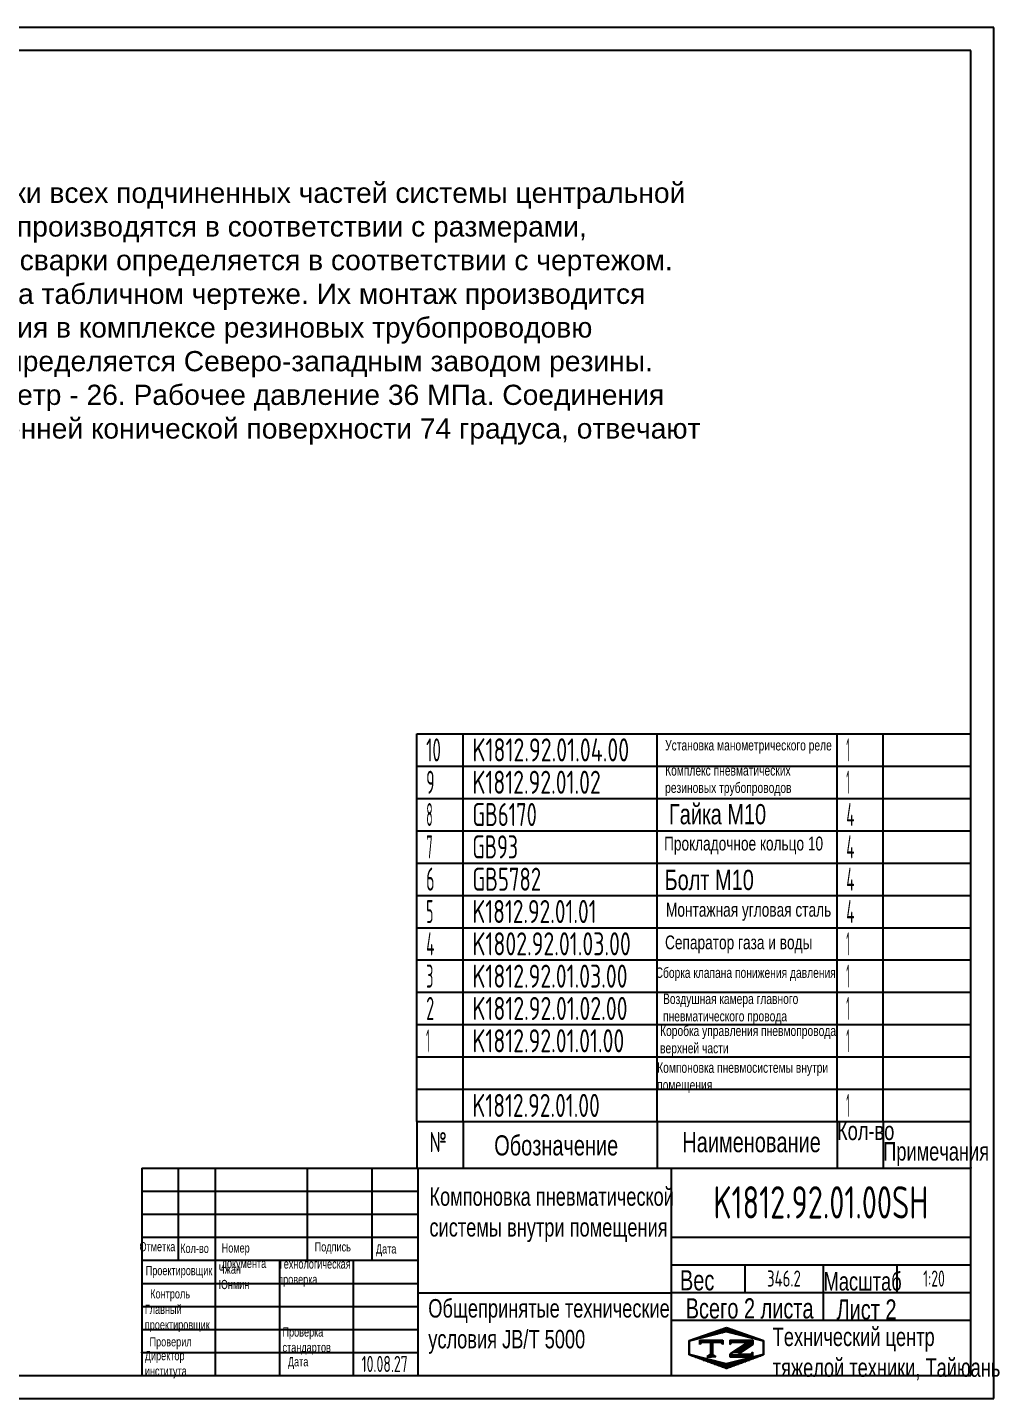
# Model space of a CAD drawing. Header units: millimetres. Extents: x 87 to 8511, y 0 to 5940.
# Drawn here: x 4299 to 8511, y 0 to 5940 of the extents above; entities that cross this region are included whole.
import ezdxf
from ezdxf.enums import TextEntityAlignment as Align

# ---------------------------------------------------------------- set-up
doc = ezdxf.new("R2010")
doc.units = ezdxf.units.MM
doc.header["$LTSCALE"] = 200
for name, color, linetype in [('01', 7, 'Continuous'), ('02', 1, 'Continuous'), ('11', 3, 'Continuous'), ('THICK', 7, 'Continuous')]:
    doc.layers.add(name, color=color, linetype=linetype)
doc.styles.get("Standard").update_dxf_attribs({"font": 'isocp', "width": 0.707, "bigfont": 'intecad.shx'})

# ---------------------------------------------------------------- blocks, each defined once
blk = doc.blocks.new('*U128')
at = {"layer": '01'}
for points in [[(415, 292), (25, 292)], [(25, 292), (25, 5)], [(415, 5), (415, 292)], [(25, 5), (415, 5)]]:
    blk.add_lwpolyline(points, dxfattribs=at)
at = {"layer": '02'}
for points in [[(420, 297), (0, 297)], [(0, 297), (0, 0)], [(420, 0), (420, 297)], [(0, 0), (420, 0)]]:
    blk.add_lwpolyline(points, dxfattribs=at)
blk = doc.blocks.new('*U131')
at = {"layer": '01'}
for p, q in [((0, -140), (0, 0)), ((2400, -140), (2400, 0))]:
    blk.add_line(p, q, dxfattribs=at)
at = {"layer": '02'}
for p, q in [((0, 0), (200, 0)), ((200, -140), (200, 0)), ((200, 0), (1040, 0)), ((1040, -140), (1040, 0)), ((1040, 0), (1820, 0)), ((1820, -140), (1820, 0)), ((1820, 0), (2020, 0)), ((2020, -140), (2020, 0)), ((2020, 0), (2400, 0))]:
    blk.add_line(p, q, dxfattribs=at)
blk = doc.blocks.new('*U132')
at = {"layer": '01'}
for p, q in [((0, -140), (0, 0)), ((2400, -140), (2400, 0))]:
    blk.add_line(p, q, dxfattribs=at)
at = {"layer": '02'}
for p, q in [((0, 0), (200, 0)), ((200, -140), (200, 0)), ((200, 0), (1040, 0)), ((1040, -140), (1040, 0)), ((1040, 0), (1820, 0)), ((1820, -140), (1820, 0)), ((1820, 0), (2020, 0)), ((2020, -140), (2020, 0)), ((2020, 0), (2400, 0))]:
    blk.add_line(p, q, dxfattribs=at)
blk = doc.blocks.new('*U133')
at = {"layer": '01'}
for p, q in [((0, -140), (0, 0)), ((2400, -140), (2400, 0))]:
    blk.add_line(p, q, dxfattribs=at)
at = {"layer": '02'}
for p, q in [((0, 0), (200, 0)), ((200, -140), (200, 0)), ((200, 0), (1040, 0)), ((1040, -140), (1040, 0)), ((1040, 0), (1820, 0)), ((1820, -140), (1820, 0)), ((1820, 0), (2020, 0)), ((2020, -140), (2020, 0)), ((2020, 0), (2400, 0))]:
    blk.add_line(p, q, dxfattribs=at)
blk = doc.blocks.new('*U134')
at = {"layer": '01'}
for p, q in [((0, -140), (0, 0)), ((2400, -140), (2400, 0))]:
    blk.add_line(p, q, dxfattribs=at)
at = {"layer": '02'}
for p, q in [((0, 0), (200, 0)), ((200, -140), (200, 0)), ((200, 0), (1040, 0)), ((1040, -140), (1040, 0)), ((1040, 0), (1820, 0)), ((1820, -140), (1820, 0)), ((1820, 0), (2020, 0)), ((2020, -140), (2020, 0)), ((2020, 0), (2400, 0))]:
    blk.add_line(p, q, dxfattribs=at)
blk = doc.blocks.new('*U135')
at = {"layer": '01'}
for p, q in [((0, -140), (0, 0)), ((2400, -140), (2400, 0))]:
    blk.add_line(p, q, dxfattribs=at)
at = {"layer": '02'}
for p, q in [((0, 0), (200, 0)), ((200, -140), (200, 0)), ((200, 0), (1040, 0)), ((1040, -140), (1040, 0)), ((1040, 0), (1820, 0)), ((1820, -140), (1820, 0)), ((1820, 0), (2020, 0)), ((2020, -140), (2020, 0)), ((2020, 0), (2400, 0))]:
    blk.add_line(p, q, dxfattribs=at)
blk = doc.blocks.new('*U136')
at = {"layer": '01'}
for p, q in [((0, -140), (0, 0)), ((2400, -140), (2400, 0))]:
    blk.add_line(p, q, dxfattribs=at)
at = {"layer": '02'}
for p, q in [((0, 0), (200, 0)), ((200, -140), (200, 0)), ((200, 0), (1040, 0)), ((1040, -140), (1040, 0)), ((1040, 0), (1820, 0)), ((1820, -140), (1820, 0)), ((1820, 0), (2020, 0)), ((2020, -140), (2020, 0)), ((2020, 0), (2400, 0))]:
    blk.add_line(p, q, dxfattribs=at)
blk = doc.blocks.new('*U137')
at = {"layer": '01'}
for p, q in [((0, -140), (0, 0)), ((2400, -140), (2400, 0))]:
    blk.add_line(p, q, dxfattribs=at)
at = {"layer": '02'}
for p, q in [((0, 0), (200, 0)), ((200, -140), (200, 0)), ((200, 0), (1040, 0)), ((1040, -140), (1040, 0)), ((1040, 0), (1820, 0)), ((1820, -140), (1820, 0)), ((1820, 0), (2020, 0)), ((2020, -140), (2020, 0)), ((2020, 0), (2400, 0))]:
    blk.add_line(p, q, dxfattribs=at)
blk = doc.blocks.new('*U138')
at = {"layer": '01'}
for p, q in [((0, -140), (0, 0)), ((2400, -140), (2400, 0))]:
    blk.add_line(p, q, dxfattribs=at)
at = {"layer": '02'}
for p, q in [((0, 0), (200, 0)), ((200, -140), (200, 0)), ((200, 0), (1040, 0)), ((1040, -140), (1040, 0)), ((1040, 0), (1820, 0)), ((1820, -140), (1820, 0)), ((1820, 0), (2020, 0)), ((2020, -140), (2020, 0)), ((2020, 0), (2400, 0))]:
    blk.add_line(p, q, dxfattribs=at)
blk = doc.blocks.new('*U139')
at = {"layer": '01'}
for p, q in [((0, -140), (0, 0)), ((2400, -140), (2400, 0))]:
    blk.add_line(p, q, dxfattribs=at)
at = {"layer": '02'}
for p, q in [((0, 0), (200, 0)), ((200, -140), (200, 0)), ((200, 0), (1040, 0)), ((1040, -140), (1040, 0)), ((1040, 0), (1820, 0)), ((1820, -140), (1820, 0)), ((1820, 0), (2020, 0)), ((2020, -140), (2020, 0)), ((2020, 0), (2400, 0))]:
    blk.add_line(p, q, dxfattribs=at)
blk = doc.blocks.new('*U140')
at = {"layer": '01'}
for p, q in [((0, -140), (0, 0)), ((2400, -140), (2400, 0))]:
    blk.add_line(p, q, dxfattribs=at)
at = {"layer": '02'}
for p, q in [((0, 0), (200, 0)), ((200, -140), (200, 0)), ((200, 0), (1040, 0)), ((1040, -140), (1040, 0)), ((1040, 0), (1820, 0)), ((1820, -140), (1820, 0)), ((1820, 0), (2020, 0)), ((2020, -140), (2020, 0)), ((2020, 0), (2400, 0))]:
    blk.add_line(p, q, dxfattribs=at)
blk = doc.blocks.new('*U141')
at = {"layer": '01'}
for p, q in [((0, -140), (0, 0)), ((2400, -140), (2400, 0))]:
    blk.add_line(p, q, dxfattribs=at)
at = {"layer": '02'}
for p, q in [((0, 0), (200, 0)), ((200, -140), (200, 0)), ((200, 0), (1040, 0)), ((1040, -140), (1040, 0)), ((1040, 0), (1820, 0)), ((1820, -140), (1820, 0)), ((1820, 0), (2020, 0)), ((2020, -140), (2020, 0)), ((2020, 0), (2400, 0))]:
    blk.add_line(p, q, dxfattribs=at)
blk = doc.blocks.new('*U142')
at = {"layer": '01'}
for p, q in [((0, -140), (0, 0)), ((0, 0), (200, 0)), ((200, 0), (1040, 0)), ((1040, 0), (1820, 0)), ((1820, 0), (2020, 0)), ((2020, 0), (2400, 0)), ((2400, -140), (2400, 0))]:
    blk.add_line(p, q, dxfattribs=at)
at = {"layer": '02'}
for p, q in [((200, -140), (200, 0)), ((1040, -140), (1040, 0)), ((1820, -140), (1820, 0)), ((2020, -140), (2020, 0))]:
    blk.add_line(p, q, dxfattribs=at)
blk = doc.blocks.new('*X146')
at = {"color": 0}
for p, q in [((127.06, 7.8), (132.06, 7.8)), ((127.06, 7.5), (132.06, 7.5)), ((127.06, 7.2), (127.32, 7.2)), ((128.77, 6), (130.57, 6)), ((129.23, 6.3), (131.04, 6.3)), ((129.7, 6.6), (131.51, 6.6)), ((130.16, 6.9), (131.98, 6.9)), ((130.62, 7.2), (132.06, 7.2)), ((127.84, 5.4), (129.64, 5.4)), ((128.3, 5.7), (130.1, 5.7))]:
    blk.add_line(p, q, dxfattribs=at)
blk = doc.blocks.new('*X147')
at = {"color": 0}
for p, q in [((127.06, 4.8), (132.06, 4.8)), ((127.06, 4.5), (132.06, 4.5)), ((131.84, 5.1), (132.06, 5.1))]:
    blk.add_line(p, q, dxfattribs=at)
blk = doc.blocks.new('*X145')
at = {"color": 0}
for p, q in [((122.34, 4.5), (123.72, 4.5)), ((122.82, 4.8), (123.24, 4.8))]:
    blk.add_line(p, q, dxfattribs=at)
blk = doc.blocks.new('*X144')
at = {"color": 0}
for p, q in [((120.53, 7.8), (125.53, 7.8)), ((120.53, 7.5), (125.53, 7.5)), ((120.53, 7.2), (120.79, 7.2)), ((125.27, 7.2), (125.53, 7.2))]:
    blk.add_line(p, q, dxfattribs=at)
blk = doc.blocks.new('*X143')
at = {"color": 0}
for p, q in [((121.52, 9), (123.12, 9)), ((122.38, 9.3), (124.32, 9.3)), ((123.24, 9.6), (125.52, 9.6)), ((124.1, 9.9), (128.52, 9.9)), ((124.97, 10.2), (127.67, 10.2)), ((125.83, 10.5), (126.82, 10.5)), ((127.02, 9.6), (129.37, 9.6)), ((128.22, 9.3), (130.22, 9.3)), ((129.42, 9), (131.07, 9)), ((118.22, 7.8), (118.32, 7.8)), ((118.22, 7.5), (118.27, 7.5)), ((118.22, 7.2), (118.27, 7.2)), ((118.22, 6.9), (118.27, 6.9)), ((118.22, 6.6), (118.27, 6.6)), ((118.22, 6.3), (118.27, 6.3)), ((118.22, 6), (118.27, 6)), ((118.94, 8.1), (119.52, 8.1)), ((119.8, 8.4), (120.72, 8.4)), ((120.66, 8.7), (121.92, 8.7)), ((130.62, 8.7), (131.92, 8.7)), ((131.82, 8.4), (132.77, 8.4)), ((133.02, 8.1), (133.62, 8.1)), ((134.22, 7.8), (134.32, 7.8)), ((134.27, 7.5), (134.32, 7.5)), ((134.27, 7.2), (134.32, 7.2)), ((134.27, 6.9), (134.32, 6.9)), ((134.27, 6.6), (134.32, 6.6)), ((134.27, 6.3), (134.32, 6.3)), ((134.27, 6), (134.32, 6)), ((118.22, 5.7), (118.27, 5.7)), ((118.22, 5.4), (118.27, 5.4)), ((118.22, 5.1), (118.27, 5.1)), ((118.22, 4.8), (118.27, 4.8)), ((118.79, 4.5), (119.42, 4.5)), ((119.61, 4.2), (120.62, 4.2)), ((120.43, 3.9), (121.82, 3.9)), ((121.26, 3.6), (123.02, 3.6)), ((122.08, 3.3), (124.22, 3.3)), ((122.91, 3), (125.42, 3)), ((127.12, 3), (129.7, 3)), ((128.32, 3.3), (130.51, 3.3)), ((129.52, 3.6), (131.32, 3.6)), ((130.72, 3.9), (132.14, 3.9)), ((131.92, 4.2), (132.95, 4.2)), ((133.12, 4.5), (133.76, 4.5)), ((134.27, 5.7), (134.32, 5.7)), ((134.27, 5.4), (134.32, 5.4)), ((134.27, 5.1), (134.32, 5.1)), ((134.27, 4.8), (134.32, 4.8)), ((123.73, 2.7), (128.89, 2.7)), ((124.55, 2.4), (128.07, 2.4)), ((125.38, 2.1), (127.26, 2.1)), ((126.2, 1.8), (126.45, 1.8))]:
    blk.add_line(p, q, dxfattribs=at)

msp = doc.modelspace()

# ---------------------------------------------------------------- linework, layer by layer
at = {"layer": '01'}
msp.add_line((5986.857, 1200), (5986.857, 998.128), dxfattribs=at)
at = {"layer": '01', "color": 1}
for p, q in [((5986.857, 1200), (8386.857, 1200)), ((6186.857, 1200), (6186.857, 998.128)), ((7026.857, 1200), (7026.857, 998.128)), ((7806.857, 1200), (7806.857, 998.128)), ((8006.857, 1200), (8006.857, 998.128))]:
    msp.add_line(p, q, dxfattribs=at)
at = {"layer": '01'}
msp.add_point((8386.857, 1000), dxfattribs=at)
at = {"layer": 'THICK'}
for p, q in [((4794.345, 998.128), (4794.345, 100)), ((4794.345, 998.128), (8386.857, 998.128)), ((4953.96, 997.695), (4953.96, 998.128)), ((4954.012, 598.96), (4954.012, 998.128)), ((5113.679, 100), (5113.679, 998.128)), ((5512.847, 598.96), (5512.847, 998.128)), ((5792.265, 598.96), (5792.265, 998.128)), ((5991.849, 100), (5991.849, 998.128)), ((7089.561, 100), (7089.561, 998.128)), ((8386.857, 100), (8386.857, 998.128)), ((4794.345, 698.752), (5991.849, 698.752)), ((7089.561, 698.752), (8386.857, 698.752)), ((4794.345, 598.96), (5991.849, 598.96)), ((5393.097, 100), (5393.097, 598.96)), ((5712.431, 100), (5712.431, 598.96)), ((7089.561, 579.002), (8386.857, 579.002)), ((7408.895, 459.251), (7408.895, 579.002)), ((7748.188, 339.501), (7748.188, 579.002)), ((8067.522, 459.251), (8067.522, 579.002)), ((5991.849, 457.521), (7089.561, 457.521)), ((7089.561, 459.251), (8386.857, 459.251)), ((7089.561, 339.501), (8386.857, 339.501)), ((4794.345, 100), (8386.857, 100))]:
    msp.add_line(p, q, dxfattribs=at)
at = {"layer": 'THICK', "color": 3}
for p, q in [((4794.345, 898.336), (5991.849, 898.336)), ((4794.345, 798.544), (5991.849, 798.544)), ((4794.345, 499.168), (5991.849, 499.168)), ((4794.345, 399.376), (5991.849, 399.376)), ((4794.345, 299.584), (5991.849, 299.584)), ((7166.442, 251.805), (7328.206, 308.147)), ((7328.206, 308.147), (7487.869, 251.805)), ((7166.442, 189.061), (7166.442, 251.805)), ((7167.493, 250.536), (7327.16, 290.453)), ((7167.493, 190.661), (7167.493, 250.536)), ((7212.578, 233.708), (7212.578, 253.666)), ((7212.578, 253.666), (7312.37, 253.666)), ((7222.557, 243.687), (7212.578, 233.708)), ((7302.391, 243.687), (7222.557, 243.687)), ((7258.107, 243.782), (7258.107, 189.041)), ((7262.473, 243.782), (7262.473, 189.041)), ((7267.462, 243.782), (7267.462, 189.041)), ((7312.37, 233.708), (7302.391, 243.687)), ((7312.37, 253.666), (7312.37, 233.708)), ((7327.16, 290.453), (7486.827, 250.536)), ((7342.928, 253.666), (7342.928, 233.708)), ((7342.928, 253.666), (7442.72, 253.666)), ((7342.928, 233.708), (7352.907, 243.687)), ((7421.512, 243.687), (7342.928, 192.842)), ((7352.907, 243.687), (7421.512, 243.687)), ((7442.72, 253.666), (7442.72, 233.708)), ((7486.827, 250.536), (7486.827, 190.661)), ((7487.869, 251.805), (7487.869, 189.061)), ((4794.345, 199.792), (5991.849, 199.792)), ((7328.206, 130.157), (7166.442, 189.061)), ((7327.16, 150.744), (7167.493, 190.661)), ((7262.473, 193.602), (7243.139, 181.438)), ((7243.139, 181.438), (7262.473, 181.438)), ((7262.473, 193.602), (7281.807, 181.438)), ((7281.807, 181.438), (7262.473, 181.438)), ((7486.827, 190.661), (7327.16, 150.744)), ((7487.869, 189.061), (7328.206, 130.157)), ((7342.928, 192.842), (7342.928, 181.438)), ((7342.928, 181.438), (7442.717, 181.438)), ((7391.592, 201.178), (7376.34, 191.417)), ((7432.738, 191.417), (7376.34, 191.417)), ((7442.717, 233.898), (7391.592, 201.178)), ((7442.717, 201.396), (7432.738, 191.417)), ((7442.717, 181.438), (7442.717, 201.396))]:
    msp.add_line(p, q, dxfattribs=at)
for p in [(4794.345, 199.792), (4794.345, 100)]:
    msp.add_point(p, dxfattribs=at)

# ---------------------------------------------------------------- block references
at = {"layer": '01', "xscale": 20, "yscale": 20, "zscale": 20}
msp.add_blockref('*U128', (86.857, 0), dxfattribs=at)
at = {"layer": '01'}
for name, p in [('*U142', (5986.857, 2880)), ('*U141', (5986.857, 2740)), ('*U140', (5986.857, 2600)), ('*U139', (5986.857, 2460)), ('*U138', (5986.857, 2320)), ('*U137', (5986.857, 2180)), ('*U136', (5986.857, 2040)), ('*U135', (5986.857, 1900)), ('*U134', (5986.857, 1760)), ('*U133', (5986.857, 1620)), ('*U132', (5986.857, 1480)), ('*U131', (5986.857, 1340))]:
    msp.add_blockref(name, p, dxfattribs=at)
at = {"layer": 'THICK', "color": 3, "xscale": 19.95840000000044, "yscale": 19.95839999999998, "zscale": 19.9584}
for name in ['*X143', '*X144', '*X146', '*X145', '*X147']:
    msp.add_blockref(name, (4806.968, 95.124), dxfattribs=at)

# ---------------------------------------------------------------- texts
at = {"layer": '01', "attachment_point": 1}
for s, insert, char_height in [('{\\fArial|b0|i0|c204|p34;\\W1;\\C3;Технические требования\\P1. Данный чертеж - это компоновочный вариант компоновки всех подчиненных частей системы центральной\\Pсмазки внутри маслосмазочной камеры, трубные зажимы производятся в соответствии с размерами,\\Pуказанными на данном чертеже, во время монтажа место сварки определяется в соответствии с чертежом.\\P2. Стандарты трубопроводов смазочного масла указаны на табличном чертеже. Их монтаж производится\\Pпосле использования оборудования для задержки давления в комплексе резиновых трубопроводовю\\P3. Тип резиновых трубопроводов, указанных в таблице, определяется Северо-западным заводом резины.\\P4. Внутренний диаметр резиновых труб 13, внешний диаметр - 26. Рабочее давление 36 МПа. Соединения\\Pтрубопроводов \\fArial|b0|i0|c0|p34;JIC \\fArial|b0|i0|c204|p34;с внутренней винтовой резьбой внутренней конической поверхности 74 градуса, отвечают\\Pтребованиям \\fArial|b0|i0|c0|p34;SAEJ514.\\fArial|b0|i0|c204|p34; }', (928.901, 5413.188), 87.5), ('{\\fArial|b0|i0|c204|p34;\\C3;Установка манометрического реле}', (7062.018, 2852.773), 45), ('{\\fArial|b0|i0|c204|p34;\\C3;Комплекс пневматических \\Pрезиновых трубопроводов}', (7062.018, 2743.879), 45), ('{\\fArial|b0|i0|c204|p34;\\C3;Гайка М10}', (7078.453, 2575.386), 87.5), ('{\\fArial|b0|i0|c204|p34;\\C3;Прокладочное кольцо 10}', (7057.407, 2434.5), 60), ('{\\fArial|b0|i0|c204|p34;\\C3;Болт М10}', (7059.478, 2290.634), 87.5), ('{\\fArial|b0|i0|c204|p34;\\C3;Монтажная угловая сталь}', (7065.792, 2147.645), 60), ('{\\fArial|b0|i0|c204|p34;\\C3;Сепаратор газа и воды}', (7061.563, 2006.292), 60), ('{\\fArial|b0|i0|c204|p34;\\C3;Сборка клапана понижения давления}', (7020.703, 1867.508), 45), ('{\\fArial|b0|i0|c204|p34;\\C3;Воздушная камера главного \\Pпневматического провода}', (7052.939, 1754.159), 45), ('{\\fArial|b0|i0|c204|p34;\\C3;Коробка управления пневмопровода \\Pверхней части}', (7040.173, 1615.628), 45), ('{\\fArial|b0|i0|c204|p34;\\C3;Компоновка пневмосистемы внутри \\Pпомещения}', (7027.522, 1456.257), 45), ('{\\fArial|b0|i0|c204|p34;Кол-во}', (7806.857, 1200), 80), ('{\\fArial|b0|i0|c204|p34;Примечания}', (8006.857, 1111.008), 80), ('{\\fArial|b0|i0|c204|p34;\\C3;Компоновка пневматической\\Pсистемы внутри помещения}', (6040.767, 915.262), 80), ('{\\fArial|b0|i0|c204|p34;Отметка}', (4784.488, 678.164), 40), ('{\\fArial|b0|i0|c204|p34;Кол-во}', (4960.886, 670.82), 40), ('{\\fArial|b0|i0|c204|p34;Технологическая\\Pпроверка}', (5385.455, 603.171), 40), ('{\\fArial|b0|i0|c204|p34;Проектировщик}', (4811.444, 574.392), 40), ('{\\fArial|b0|i0|c204|p34;Вес}', (7126.404, 556.275), 87.5), ('{\\fArial|b0|i0|c204|p34;Масштаб}', (7748.785, 548.049), 80), ('{\\fArial|b0|i0|c204|p34;Контроль}', (4831.043, 473.818), 40), ('{\\fArial|b0|i0|c204|p34;Общепринятые технические\\Pусловия \\fArial|b0|i0|c0|p34;JB/T 5000}', (6035.785, 431.044), 80), ('{\\fArial|b0|i0|c204|p34;Всего 2 листа}', (7151.102, 434.539), 87.5), ('{\\fArial|b0|i0|c204|p34;Лист 2}', (7804.767, 429.604), 87.5), ('{\\fArial|b0|i0|c204|p34;Главный\\Pпроектировщик}', (4807.605, 406.491), 40), ('{\\fArial|b0|i0|c204|p34;Проверка\\Pстандартов}', (5404.11, 308.368), 40), ('{\\fArial|b0|i0|c204|p34;Технический центр\\Pтяжелой техники, Тайюань}', (7528.173, 307.631), 80), ('{\\fArial|b0|i0|c204|p34;Проверил}', (4828.113, 265.982), 40), ('{\\fArial|b0|i0|c204|p34;Директор\\Pинститута}', (4807.605, 205.973), 40), ('{\\fArial|b0|i0|c204|p34;Дата}', (5427.548, 179.568), 40)]:
    msp.add_mtext(s, dxfattribs=dict(at, insert=insert, char_height=char_height))
for s, insert, char_height, width in [('{\\Fisocp,intecad|c204;№}', (6041.281, 1154.787), 87.5, 7.06334), ('{\\fArial|b0|i0|c204|p34;Обозначение}', (6321.459, 1140.673), 87.5, 2.35445), ('{\\fArial|b0|i0|c204|p34;Наименование}', (7136.536, 1154.852), 87.5, 7.06331), ('{\\fArial|b0|i0|c204|p34;Номер документа}', (5140.55, 672.452), 40, 1.6333), ('{\\fArial|b0|i0|c204|p34;Подпись}', (5543.489, 677.392), 40, 0.81665), ('{\\fArial|b0|i0|c204|p34;Дата}', (5808.902, 668.416), 40, 0.81665), ('{\\fArial|b0|i0|c204|p34;\\C3;Чжан Юнмин}', (5127.489, 580.92), 40, 0.81668)]:
    msp.add_mtext(s, dxfattribs=dict(at, insert=insert, char_height=char_height, width=width))
at = {"layer": '11'}
for s, height, width, p, p2 in [('10', 100, 0.606076, (6026.857, 2760), (6090.543, 2760)), ('K1812.92.01.04.00', 100, 0.696133, (6226.857, 2760), (6906.233, 2760)), ('1', 100, 0.404, (7846.857, 2760), (7860.997, 2760)), ('9', 100, 0.579528, (6026.857, 2620), (6062.88, 2620)), ('K1812.92.01.02', 100, 0.693774, (6226.857, 2620), (6783.164, 2620)), ('1', 100, 0.404, (7846.857, 2620), (7860.997, 2620)), ('8', 100, 0.514182, (6026.857, 2480), (6055.137, 2480)), ('GB6170', 100, 0.689857, (6226.857, 2480), (6506.303, 2480)), ('4', 100, 0.543846, (7846.857, 2480), (7882.207, 2480)), ('7', 100, 0.514182, (6026.857, 2340), (6055.137, 2340)), ('GB93', 100, 0.683012, (6226.857, 2340), (6424.583, 2340)), ('4', 100, 0.543846, (7846.857, 2340), (7882.207, 2340)), ('6', 100, 0.600695, (6026.857, 2200), (6062.875, 2200)), ('GB5782', 100, 0.690888, (6226.857, 2200), (6524.634, 2200)), ('4', 100, 0.543846, (7846.857, 2200), (7882.207, 2200)), ('5', 100, 0.527686, (6026.857, 2060), (6058.065, 2060)), ('K1812.92.01.01', 100, 0.693331, (6226.857, 2060), (6764.777, 2060)), ('4', 100, 0.543846, (7846.857, 2060), (7882.207, 2060)), ('4', 100, 0.543846, (6026.857, 1920), (6062.207, 1920)), ('K1802.92.01.03.00', 100, 0.696244, (6226.857, 1920), (6913.303, 1920)), ('1', 100, 0.404, (7846.857, 1920), (7860.997, 1920)), ('3', 100, 0.527686, (6026.857, 1780), (6058.065, 1780)), ('K1812.92.01.03.00', 100, 0.696021, (6226.857, 1780), (6899.163, 1780)), ('1', 100, 0.404, (7846.857, 1780), (7860.997, 1780)), ('2', 100, 0.562593, (6026.857, 1640), (6061.178, 1640)), ('K1812.92.01.02.00', 100, 0.696021, (6226.857, 1640), (6899.163, 1640)), ('1', 100, 0.404, (7846.857, 1640), (7860.997, 1640)), ('1', 100, 0.404, (6026.857, 1500), (6040.997, 1500)), ('K1812.92.01.01.00', 100, 0.695789, (6226.857, 1500), (6885.023, 1500)), ('1', 100, 0.404, (7846.857, 1500), (7860.997, 1500)), ('K1812.92.01.00', 100, 0.693676, (6226.857, 1220), (6778.973, 1220)), ('1', 100, 0.404, (7846.857, 1220), (7860.997, 1220)), ('K1812.92.01.00SH', 140, 0.695905, (7271.23, 780), (8202.483, 780)), ('346.2', 70, 0.672901, (7503.61, 485), (7650.103, 485)), ('1:20', 70, 0.655288, (8179.822, 485), (8273.892, 485)), ('10.08.27', 70, 0.642055, (5746.857, 115), (5946.857, 115))]:
    msp.add_text(s, height=height, dxfattribs=dict(at, width=width)).set_placement(p, p2, align=Align.FIT)

doc.saveas('drawing.dxf')
